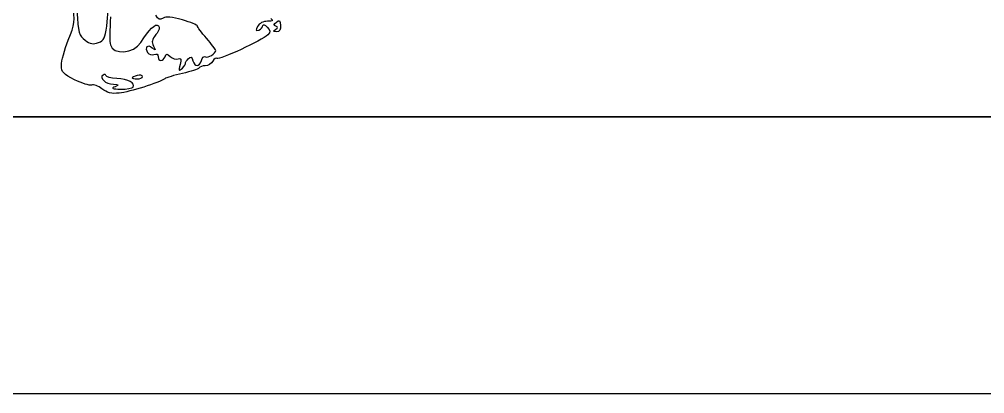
# Model space of a CAD drawing. Extents: x 2 to 593, y 3 to 839.
# Drawn here: x 133.1 to 333.9, y 3 to 80.8 of the extents above; entities that cross this region are included whole.
import ezdxf

# ---------------------------------------------------------------- set-up
doc = ezdxf.new("R2010")
doc.units = 0
doc.layers.add('Capa_1', color=7, linetype='CONTINUOUS')

msp = doc.modelspace()

# ---------------------------------------------------------------- linework, layer by layer
at = {"layer": 'Capa_1', "color": 5}
msp.add_lwpolyline([(2.000005, 839.071605), (593.366656, 839.071605), (593.366656, 2.971392), (2.000005, 2.971392), (2.000005, 839.071605)], close=True, dxfattribs=at)
at = {"layer": 'Capa_1', "color": 7}
for points in [[(186.372296, 78.723384), (186.372288, 78.723384)], [(158.686728, 68.937224), (158.686728, 68.937224)], [(150.257472, 66.364824), (150.257472, 66.357864)], [(156.743504, 66.749304), (156.743504, 66.749304)], [(514.285712, 60.571472), (84.571432, 60.571472)]]:
    msp.add_lwpolyline(points, close=True, dxfattribs=at)
for points in [[(151.25268, 79.421944), (151.811656, 84.076664), (151.650384, 86.923384), (150.552696, 91.777544)], [(143.257808, 76.496424), (144.612248, 79.882024), (144.668544, 80.364504), (144.157624, 84.209624)], [(145.028928, 82.651944), (145.322816, 77.984664), (145.472752, 77.446264), (146.741608, 76.501464)], [(152.01776, 81.351944), (151.865592, 78.683064), (151.856856, 76.056744), (151.99832, 75.515704)], [(162.985576, 81.059544), (162.289488, 80.624824), (161.951672, 80.769144), (161.443776, 81.718184)], [(166.997144, 80.709144), (164.777104, 81.354584), (163.619808, 81.455624), (162.985576, 81.059544)], [(170.117328, 79.426584), (170.117328, 79.633144), (168.71324, 80.210344), (166.997144, 80.709144)], [(184.696904, 80.434104), (183.787888, 80.426104), (182.997488, 80.011464), (182.643128, 79.349384)], [(185.358144, 80.970104), (185.995784, 80.558024), (185.850952, 80.440584), (184.696904, 80.434104)], [(186.543, 80.267864), (187.155584, 80.776264), (187.324264, 80.640424), (187.413064, 79.567544)], [(149.518192, 75.993064), (150.68964, 76.438424), (150.958136, 76.969304), (151.25268, 79.421944)], [(158.321296, 75.978744), (160.039488, 78.745384), (161.425416, 80.075064), (161.996048, 79.504504)], [(161.996048, 79.504504), (162.358928, 79.141544), (162.187392, 78.524184), (161.481464, 77.652424)], [(172.011976, 76.879864), (170.96992, 78.073944), (170.117328, 79.220024), (170.117328, 79.426584)], [(182.643128, 79.349384), (182.173152, 78.471224), (182.219736, 78.331544), (182.896136, 78.591144)], [(182.896136, 78.591144), (183.35212, 78.766104), (183.7252, 79.180504), (183.7252, 79.511944)], [(183.7252, 79.511944), (183.7252, 79.843544), (184.127608, 79.712344), (184.619432, 79.220504)], [(184.619432, 79.220504), (185.382768, 78.457144), (185.40268, 78.218504), (184.755512, 77.590424)], [(186.576768, 78.244904), (185.834744, 78.252904), (185.790576, 78.354824), (186.372296, 78.723384)], [(186.448688, 79.415304), (185.94992, 79.581544), (185.97356, 79.795224), (186.543, 80.267864)], [(186.372288, 78.723384), (186.92836, 79.075704), (186.947496, 79.249064), (186.448688, 79.415304)], [(187.413064, 79.567544), (187.491384, 78.621304), (187.249656, 78.238984), (186.576768, 78.244904)], [(141.812968, 71.257384), (141.812968, 72.152504), (142.463144, 74.510024), (143.257808, 76.496424)], [(146.741608, 76.501464), (147.831064, 75.690344), (148.432336, 75.580264), (149.518192, 75.993064)], [(161.481464, 77.652424), (160.645984, 76.620664), (160.545352, 76.114184), (161.004536, 75.251944)], [(173.91708, 74.366984), (173.91148, 74.554824), (173.054032, 75.685624), (172.011976, 76.879864)], [(184.755512, 77.590424), (183.59148, 76.460504), (174.607776, 72.306584), (174.203224, 72.711064)], [(151.99832, 75.515704), (152.558672, 73.372904), (156.900432, 73.690824), (158.321296, 75.978744)], [(160.729384, 74.866024), (159.7498, 75.673784), (159.07652, 75.017704), (159.75632, 73.917784)], [(161.004536, 75.251944), (161.514712, 74.294024), (161.480768, 74.246424), (160.729384, 74.866024)], [(171.813288, 73.036664), (172.341136, 72.710424), (173.936872, 73.719464), (173.91708, 74.366984)], [(159.75632, 73.917784), (160.00572, 73.514264), (160.601912, 73.334584), (161.081192, 73.518504)], [(161.081192, 73.518504), (161.636416, 73.731544), (161.952592, 73.563304), (161.952592, 73.053464)], [(161.952592, 73.053464), (161.952592, 72.015864), (162.98484, 72.018104), (163.383328, 73.061464)], [(163.383328, 73.061464), (163.650536, 73.757784), (163.794368, 73.760824), (164.470632, 73.084664)], [(164.470632, 73.084664), (164.899272, 72.656024), (165.622752, 72.448344), (166.07836, 72.623144)], [(166.07836, 72.623144), (166.748072, 72.880104), (166.8332, 72.647944), (166.5228, 71.411384)], [(167.667896, 71.714744), (167.581056, 71.864424), (167.82672, 72.279384), (168.213816, 72.636904)], [(168.213816, 72.636904), (168.768632, 73.149224), (168.9762, 73.062824), (169.194352, 72.228664)], [(170.936296, 72.267064), (171.127712, 72.870184), (171.52236, 73.216504), (171.813288, 73.036664)], [(174.203224, 72.711064), (174.006688, 72.907624), (173.607144, 72.642264), (173.315352, 72.120424)], [(144.575552, 68.253224), (142.177896, 69.448024), (141.812968, 69.844904), (141.812968, 71.257384)], [(166.5228, 71.411384), (166.180904, 70.049144), (166.231216, 69.967144), (166.982336, 70.662184)], [(166.982336, 70.662184), (167.44624, 71.091384), (167.754736, 71.564984), (167.667896, 71.714744)], [(170.446456, 70.720264), (170.292768, 70.471624), (168.747432, 69.954504), (167.012368, 69.571064)], [(169.194352, 72.228664), (169.554304, 70.852184), (170.493832, 70.872904), (170.936296, 72.267064)], [(171.75536, 71.172424), (171.189152, 71.172424), (170.600152, 70.968984), (170.446456, 70.720264)], [(173.315352, 72.120424), (173.023552, 71.598984), (172.32156, 71.172424), (171.75536, 71.172424)], [(150.495568, 69.244024), (149.567464, 68.670424), (151.018704, 67.360104), (152.629832, 67.316984)], [(151.06632, 69.126744), (151.06632, 69.385304), (150.80948, 69.438024), (150.495568, 69.244024)], [(153.358632, 68.521464), (152.097856, 68.595864), (151.06632, 68.868264), (151.06632, 69.126744)], [(156.743504, 66.749304), (157.259664, 67.584424), (155.73812, 68.381064), (153.358632, 68.521464)], [(163.3134, 68.482184), (162.177432, 67.664504), (155.952776, 65.690504), (153.851072, 65.481464)], [(157.598096, 69.145944), (156.999352, 68.989304), (156.509464, 68.767304), (156.509464, 68.652584)], [(156.509464, 68.652584), (156.509464, 68.537784), (156.999352, 68.443864), (157.598096, 68.443864)], [(158.686728, 68.937224), (158.686728, 69.208584), (158.19684, 69.302504), (157.598096, 69.145944)], [(157.598096, 68.443864), (158.19684, 68.443864), (158.686728, 68.665944), (158.686728, 68.937224)], [(167.012368, 69.571064), (165.277312, 69.187624), (163.612776, 68.697624), (163.3134, 68.482184)], [(148.097592, 67.168024), (147.679888, 67.007704), (146.094968, 67.496104), (144.575552, 68.253224)], [(150.257472, 66.357864), (149.48724, 66.963704), (148.515296, 67.328344), (148.097592, 67.168024)], [(153.851072, 65.481464), (152.236048, 65.320744), (151.28872, 65.553464), (150.257472, 66.364824)], [(152.971416, 66.810904), (152.125096, 66.447304), (152.390544, 66.334584), (154.164, 66.304904)], [(152.629832, 67.316984), (153.917792, 67.282584), (153.951768, 67.232264), (152.971416, 66.810904)], [(154.164, 66.304904), (155.418672, 66.284104), (156.579448, 66.483784), (156.743504, 66.749304)]]:
    msp.add_open_spline(points, degree=3, dxfattribs=at)

doc.saveas('drawing.dxf')
